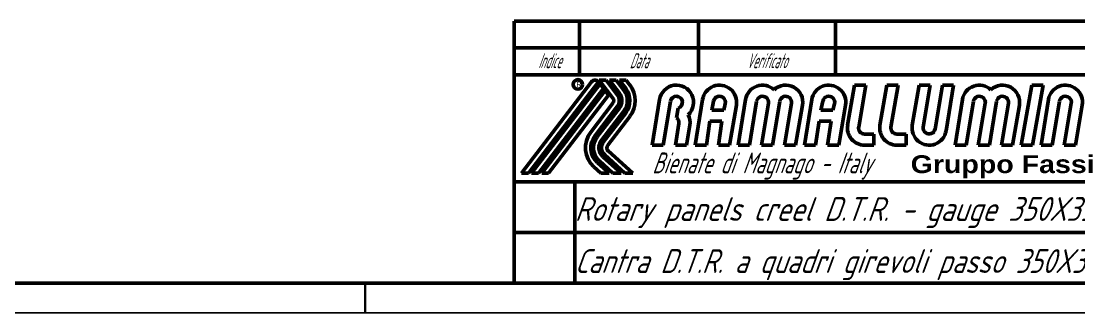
# Model space of a CAD drawing. Header units: millimetres. Extents: x 0 to 44550, y 0 to 22275.
# Drawn here: x 24463 to 37794, y 0 to 3675 of the extents above; entities that cross this region are included whole.
import ezdxf
from ezdxf.enums import TextEntityAlignment as Align

# ---------------------------------------------------------------- set-up
doc = ezdxf.new("R2010")
doc.units = ezdxf.units.MM
doc.header["$LTSCALE"] = 75
doc.linetypes.add('DAPIANO', pattern=[0])
doc.layers.add('AM_0', color=7, linetype='Continuous', lineweight=50)
doc.layers.add('AM_BOR', color=7, linetype='Continuous', lineweight=50)
doc.styles.get("Standard").update_dxf_attribs({"font": 'ISOCP.SHX'})

# ---------------------------------------------------------------- blocks, each defined once
blk = doc.blocks.new('A3-A2')
blk.add_line((5, 5), (589, 5))
at = {"layer": 'AM_BOR', "color": 2, "lineweight": 35}
blk.add_line((384, 0), (384, 5), dxfattribs=at)
at = {"layer": 'AM_BOR', "color": 1, "lineweight": 25}
blk.add_line((594, 0), (0, 0), dxfattribs=at)
blk = doc.blocks.new('RAMALLUMIN')
at = {"color": 7, "linetype": 'Continuous'}
for p, q in [((0, 44), (-180, 44)), ((-169, 44), (-169, 35)), ((-149, 44), (-149, 35)), ((-126, 44), (-126, 35)), ((0, 35), (-180, 35)), ((-123.93, 26.54), (-122.77, 33.25)), ((-122.77, 33.25), (-120.9, 33.25)), ((-122.08, 26.21), (-120.9, 33.25)), ((-118.5, 26.53), (-117.34, 33.25)), ((-117.34, 33.25), (-115.47, 33.25)), ((-116.65, 26.21), (-115.47, 33.25)), ((-113.07, 26.54), (-111.91, 33.25)), ((-111.91, 33.25), (-110.04, 33.25)), ((-111.22, 26.21), (-110.04, 33.25)), ((-109.24, 25.88), (-108.02, 33.25)), ((-108.02, 33.25), (-106.15, 33.25)), ((-107.39, 25.59), (-106.15, 33.25)), ((-92.96, 33.25), (-94.76, 23.17)), ((-92.96, 33.25), (-91.09, 33.25)), ((-91.09, 33.25), (-92.89, 23.17)), ((-155.54, 30.83), (-156.78, 23.17)), ((-153.69, 30.53), (-154.91, 23.17)), ((-148.31, 30.83), (-149.55, 23.17)), ((-146.45, 30.58), (-146.78, 29.06)), ((-141.08, 30.83), (-142.32, 23.17)), ((-139.23, 30.53), (-140.45, 23.17)), ((-135.34, 30.53), (-136.56, 23.17)), ((-129.96, 30.83), (-131.2, 23.17)), ((-128.11, 30.58), (-128.43, 29.06)), ((-104.64, 30.83), (-105.88, 23.17)), ((-102.79, 30.53), (-104.01, 23.17)), ((-98.91, 30.53), (-100.12, 23.17)), ((-90.18, 30.83), (-91.42, 23.17)), ((-88.33, 30.53), (-89.55, 23.17)), ((-152.41, 29.4), (-152.67, 27.78)), ((-144.76, 29.06), (-146.78, 29.06)), ((-144.49, 30.12), (-144.76, 29.06)), ((-142.63, 29.88), (-143.79, 23.17)), ((-137.24, 30.2), (-138.43, 23.17)), ((-133.36, 30.2), (-134.54, 23.17)), ((-131.51, 29.88), (-132.67, 23.17)), ((-126.41, 29.06), (-128.43, 29.06)), ((-126.14, 30.12), (-126.41, 29.06)), ((-124.28, 29.88), (-125.44, 23.17)), ((-100.81, 30.2), (-101.99, 23.17)), ((-96.92, 30.2), (-98.1, 23.17)), ((-95.07, 29.88), (-96.23, 23.17)), ((-86.35, 30.2), (-87.53, 23.17)), ((-84.5, 29.88), (-85.66, 23.17)), ((-152.3, 26.83), (-152.89, 23.17)), ((-147.08, 27.2), (-147.68, 23.17)), ((-145.06, 27.2), (-147.08, 27.2)), ((-145.06, 27.2), (-145.66, 23.17)), ((-128.73, 27.2), (-129.33, 23.17)), ((-126.71, 27.2), (-128.73, 27.2)), ((-126.71, 27.2), (-127.31, 23.17)), ((-150.46, 26.52), (-151.02, 23.17)), ((-121.09, 25.04), (-119.51, 25.04)), ((-119.51, 25.04), (-119.51, 23.17)), ((-115.66, 25.04), (-114.08, 25.04)), ((-114.08, 25.04), (-114.08, 23.17)), ((-154.91, 23.17), (-156.78, 23.17)), ((-152.89, 23.17), (-151.02, 23.17)), ((-149.55, 23.17), (-147.68, 23.17)), ((-145.66, 23.17), (-143.79, 23.17)), ((-142.32, 23.17), (-140.45, 23.17)), ((-138.43, 23.17), (-136.56, 23.17)), ((-134.54, 23.17), (-132.67, 23.17)), ((-131.2, 23.17), (-129.33, 23.17)), ((-127.31, 23.17), (-125.44, 23.17)), ((-121.09, 23.17), (-119.51, 23.17)), ((-115.66, 23.17), (-114.08, 23.17)), ((-105.88, 23.17), (-104.01, 23.17)), ((-101.99, 23.17), (-100.12, 23.17)), ((-98.1, 23.17), (-96.23, 23.17)), ((-94.76, 23.17), (-92.89, 23.17)), ((-91.42, 23.17), (-89.55, 23.17)), ((-87.53, 23.17), (-85.66, 23.17)), ((0, 17), (-180, 17)), ((-169.8, 0), (-169.8, 17))]:
    blk.add_line(p, q, dxfattribs=at)
at = {"linetype": 'DAPIANO'}
blk.add_line((-180, 44), (-180, 0), dxfattribs=at)
at = {"color": 3, "linetype": 'Continuous'}
for p, q in [((0, 39.5), (-180, 39.5)), ((-166.96, 33.81), (-178.74, 18.46)), ((-165.81, 33.8), (-177.59, 18.46)), ((-165.67, 34.09), (-164.52, 34.09)), ((-163.37, 31.08), (-165.67, 34.09)), ((-162.64, 31.63), (-164.52, 34.09)), ((-163.97, 34.09), (-162.83, 34.09)), ((-162.3, 31.9), (-163.97, 34.09)), ((-161.58, 32.45), (-162.83, 34.09)), ((-162.28, 34.09), (-161.13, 34.09)), ((-161.23, 32.72), (-162.28, 34.09)), ((-160.51, 33.27), (-161.13, 34.09)), ((-165.54, 33.45), (-177.05, 18.46)), ((-164.96, 32.7), (-175.89, 18.46)), ((-164.69, 32.34), (-175.35, 18.46)), ((-164.96, 32.7), (-165.54, 33.45)), ((-164.12, 31.59), (-164.69, 32.34)), ((-164.12, 31.59), (-174.2, 18.46)), ((-167.09, 25.36), (-163.37, 30.21)), ((-162.64, 29.66), (-166.37, 24.8)), ((-162.3, 29.39), (-166.02, 24.54)), ((-161.58, 28.83), (-165.3, 23.99)), ((-164.96, 23.72), (-161.23, 28.57)), ((-160.51, 28.01), (-164.24, 23.17)), ((-164.76, 21.52), (-161.38, 18.46)), ((-164.15, 22.19), (-160.02, 18.46)), ((-165.95, 20.2), (-164.03, 18.46)), ((-165.66, 20.52), (-163.38, 18.46)), ((-165.05, 21.2), (-162.02, 18.46)), ((-177.59, 18.46), (-178.74, 18.46)), ((-175.89, 18.46), (-177.05, 18.46)), ((-174.2, 18.46), (-175.35, 18.46)), ((-166.56, 19.52), (-165.39, 18.46)), ((-164.03, 18.46), (-165.39, 18.46)), ((-162.02, 18.46), (-163.38, 18.46)), ((-160.02, 18.46), (-161.38, 18.46)), ((-180, 8.5), (-58.25, 8.5))]:
    blk.add_line(p, q, dxfattribs=at)
blk.add_circle((-169.27, 33.38), 0.797, dxfattribs=at)
for centre, radius, start, end in [((-166.39, 33.38), 0.716, 37.0199, 142.98), ((-163.94, 30.65), 2.97, 322.454, 37.471), ((-163.94, 30.65), 3.41, 322.445, 37.4711), ((-163.94, 30.65), 4.32, 322.454, 37.4451), ((-163.94, 30.65), 0.714, 322.471, 37.437), ((-163.93, 30.65), 1.62, 322.481, 37.4257), ((-163.94, 30.65), 2.06, 322.479, 37.4362), ((-163.67, 22.73), 4.32, 142.447, 227.885), ((-163.67, 22.73), 3.41, 142.481, 227.842), ((-163.67, 22.73), 2.97, 142.472, 227.803), ((-163.67, 22.73), 2.06, 142.454, 227.876), ((-163.67, 22.73), 1.63, 142.445, 227.849), ((-163.67, 22.73), 0.722, 142.454, 227.902)]:
    blk.add_arc(centre, radius, start, end, dxfattribs=at)
at = {"color": 7, "linetype": 'Continuous'}
for centre, radius, start, end in [((-152.7, 30.37), 2.88, 313.405, 170.827), ((-145.47, 30.37), 2.88, 350.208, 170.835), ((-138.24, 30.37), 2.88, 47.375, 170.82), ((-134.35, 30.37), 2.88, 350.199, 132.556), ((-127.12, 30.37), 2.88, 350.208, 170.835), ((-101.8, 30.37), 2.88, 47.375, 170.82), ((-97.91, 30.37), 2.88, 350.208, 132.556), ((-87.34, 30.37), 2.88, 350.218, 170.81), ((-152.7, 30.37), 1.01, 286.495, 170.628), ((-145.47, 30.37), 1.01, 345.758, 168.018), ((-138.24, 30.37), 1.01, 350.428, 170.643), ((-134.35, 30.37), 1.01, 350.428, 170.634), ((-127.12, 30.37), 1.01, 345.758, 168.018), ((-101.8, 30.37), 1.01, 350.428, 170.634), ((-97.91, 30.37), 1.01, 350.409, 170.661), ((-87.34, 30.37), 1.01, 350.428, 170.643), ((-153.3, 26.99), 1.01, 350.897, 51.1434), ((-153.3, 26.99), 2.88, 350.481, 26.4345), ((-121.09, 26.05), 2.88, 170.208, 270), ((-121.09, 26.05), 1.01, 170.428, 270), ((-115.66, 26.05), 2.88, 170.218, 270), ((-115.66, 26.05), 1.01, 170.428, 270), ((-110.23, 26.05), 2.88, 170.208, 350.827), ((-110.23, 26.05), 1.01, 170.428, 350.643)]:
    blk.add_arc(centre, radius, start, end, dxfattribs=at)
at = {"color": 1, "linetype": 'Continuous', "oblique": 20, "width": 0.5}
for s, p in [('Indice', (-174, 36.1)), ('Data', (-159, 36.1)), ('Verificato', (-137.5, 36.1))]:
    blk.add_text(s, height=2.5, dxfattribs=at).set_placement(p, align=Align.CENTER)
at = {"color": 3, "linetype": 'Continuous'}
blk.add_text('R', height=0.864, dxfattribs=at).set_placement((-169.52, 32.95))
at = {"color": 3, "linetype": 'Continuous', "oblique": 20, "width": 0.7}
blk.add_text('Bienate di Magnago - Italy', height=3.5, dxfattribs=at).set_placement((-156.78, 18.44))
at = {"color": 2, "insert": (-113.34, 17.57), "char_height": 3, "attachment_point": 7}
blk.add_mtext('{\\fArial Black|b1|i0|c0|p34;Gruppo Fassi}', dxfattribs=at)
at = {"color": 3, "linetype": 'Continuous', "oblique": 20, "width": 0.7}
for tag, p in [('INDICE', (-174.38, 40.36)), ('DATAREV', (-158.57, 40.36)), ('VERIFICATO', (-137.17, 40.36)), ('DESCRIZMOD', (-62.08, 40.36))]:
    blk.add_attdef(tag, text='', height=2.5, dxfattribs=at).set_placement(p, align=Align.CENTER)
at = {"color": 2, "linetype": 'Continuous', "oblique": 20, "width": 0.7}
for tag, p in [('GEN-TITLE-SCA', (-64.53, 28.92)), ('MATERIALE', (-26.31, 28.88)), ('DATA', (-66.53, 19.91)), ('DISEGN.', (-21.62, 20)), ('P1', (-178.08, 10.45)), ('P2', (-178.08, 1.7))]:
    blk.add_attdef(tag, p, '', height=4, dxfattribs=at)
at = {"color": 7, "linetype": 'Continuous', "oblique": 20, "width": 0.85}
for tag, p in [('DESCRIZIONE1', (-167.25, 10.45)), ('DESCRIZIONE2', (-167.97, 1.7))]:
    blk.add_attdef(tag, p, '', height=4, dxfattribs=at)
at = {"color": 7, "linetype": 'Continuous', "oblique": 20}
for tag, width, p in [('REV', 0.55, (-51.41, 2.68)), ('DISEGNO', 0.8, (-21.14, 2.68))]:
    blk.add_attdef(tag, text='', height=6, dxfattribs=dict(at, width=width)).set_placement(p, align=Align.CENTER)

msp = doc.modelspace()

# ---------------------------------------------------------------- block references
at = {"layer": 'AM_0', "lineweight": 0, "xscale": 75, "yscale": 75, "zscale": 75}
msp.add_blockref('A3-A2', (0, 0), dxfattribs=at)
at = {"layer": 'AM_0', "lineweight": 0}
ref = msp.add_blockref('RAMALLUMIN', (44175, 375), dxfattribs=dict(at, xscale=75, yscale=75, zscale=75))
ref.add_attrib('DESCRIZIONE2', 'Cantra D.T.R. a quadri girevoli passo 350X350 + F6', (31440, 502.416), dxfattribs={"layer": '0', "color": 7, "linetype": 'Continuous', "height": 300, "oblique": 20, "width": 0.87})
ref.add_attrib('DESCRIZIONE1', 'Rotary panels creel D.T.R. - gauge 350X350 + F6', (31440, 1158.54), dxfattribs={"layer": '0', "color": 7, "linetype": 'Continuous', "height": 300, "oblique": 20, "width": 0.9})

doc.saveas('drawing.dxf')
